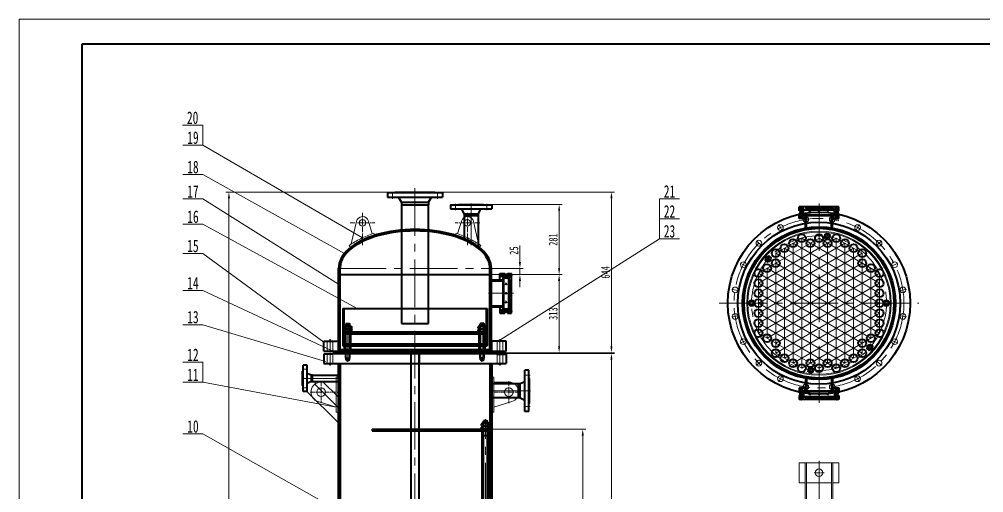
# Model space of a CAD drawing. Header units: millimetres. Extents: x 18786 to 26278, y -7394 to 15571.
# Drawn here: x 18786.2 to 19172.3, y -6743.8 to -6554 of the extents above; entities that cross this region are included whole.
import ezdxf

# ---------------------------------------------------------------- set-up
doc = ezdxf.new("R2010")
doc.units = ezdxf.units.MM
doc.linetypes.add('ACAD_ISO02W100', pattern=[15, 12, -3])
doc.linetypes.add('CENTER2', pattern=[28.575, 19.05, -3.175, 3.175, -3.175])
for name, color, linetype, lineweight in [('中心线', 1, 'CENTER2', 13), ('尺寸线', 5, 'Continuous', 13), ('文字', 6, 'Continuous', 13), ('粗实线', 7, 'Continuous', 40), ('细实线', 3, 'Continuous', 13), ('虚线', 8, 'ACAD_ISO02W100', 13), ('辅助线', 4, 'Continuous', 13)]:
    doc.layers.add(name, color=color, linetype=linetype, lineweight=lineweight)
doc.styles.add('样式1', font='', dxfattribs={"width": 0.67})
doc.styles.get('样式1').set_extended_font_data('NSimSun')
doc.dimstyles.new('ISO-25（10）', dxfattribs={"dimtxt": 3.5, "dimasz": 2.5, "dimexe": 1.25, "dimexo": 0, "dimtad": 1, "dimlfac": 10, "dimdsep": 46, "dimtxsty": '样式1', "dimcen": 0, "dimclrd": 256, "dimclre": 256, "dimclrt": 256, "dimazin": 2, "dimtfac": 1, "dimtmove": 0, "dimatfit": 3, "dimfxl": 1.25, "dimlwd": -1, "dimlwe": -1, "dimarcsym": 0})

# ---------------------------------------------------------------- blocks, each defined once
blk = doc.blocks.new('WN50-1')
at = {"layer": '中心线'}
for p, q in [((-62.5, 3), (-62.5, -23)), ((62.5, 3), (62.5, -23))]:
    blk.add_line(p, q, dxfattribs=at)
at = {"layer": '粗实线'}
for p, q in [((-49.3, 0), (-51.3, -2)), ((49.3, 0), (-49.3, 0)), ((49.3, 0), (51.3, -2)), ((-82.5, -2), (-82.5, -18)), ((82.5, -2), (-82.5, -2)), ((82.5, -18), (-82.5, -18)), ((-36.8, -18), (-28.5, -37)), ((-28.5, -37), (-28.5, -45)), ((28.5, -37), (-28.5, -37)), ((28.5, -37), (37.2, -18)), ((28.5, -37), (28.5, -45)), ((82.5, -2), (82.5, -18)), ((-28.5, -45), (28.5, -45))]:
    blk.add_line(p, q, dxfattribs=at)
blk = doc.blocks.new('WN20-1')
at = {"layer": '中心线'}
for p, q in [((-37.5, -20), (-37.5, 0)), ((0, -42), (0, 4)), ((37.5, -20), (37.5, 0))]:
    blk.add_line(p, q, dxfattribs=at)
at = {"layer": '粗实线'}
for p, q in [((-31, -2), (-29, 0)), ((-29, 0), (29, 0)), ((31, -2), (29, 0)), ((-52.5, -2), (52.5, -2)), ((-52.5, -18), (-52.5, -2)), ((-52.5, -18), (52.5, -18)), ((-12.5, -34), (-20, -18)), ((12.5, -34), (-12.5, -34)), ((-12.5, -34), (-12.5, -40)), ((12.5, -34), (20, -18)), ((12.5, -40), (12.5, -34)), ((52.5, -18), (52.5, -2)), ((-12.5, -40), (12.5, -40))]:
    blk.add_line(p, q, dxfattribs=at)
blk = doc.blocks.new('A$C75AC62F1')
at = {"layer": '粗实线'}
for p, q in [((0, 3.5), (0, 8.5)), ((27.4, 12), (4.6, 12)), ((27.4, 0), (4.6, 0)), ((8, 1.4), (8, 10.6)), ((24, 1.4), (24, 10.6)), ((32, 3.5), (32, 8.5))]:
    blk.add_line(p, q, dxfattribs=at)
for centre, radius, start, end in [((4.6, 7.2), 4.81, 45.6182, 164.3366), ((4.6, 4.8), 4.81, 195.6634, 314.3818), ((16, -12), 24, 70.5288, 109.4712), ((16, 24), 24, 250.5288, 289.4712), ((27.4, 7.2), 4.81, 15.6634, 134.3818), ((27.4, 4.8), 4.81, 225.6182, 344.3366)]:
    blk.add_arc(centre, radius, start, end, dxfattribs=at)
blk = doc.blocks.new('吊耳500-1')
at = {"layer": '中心线'}
for p, q in [((0, 108.9), (0, -20.1)), ((-49.2, 68.9), (49.2, 68.9))]:
    blk.add_line(p, q, dxfattribs=at)
at = {"layer": '细实线'}
for p, q in [((-44.8, -15.8), (-24.4, 74.4)), ((39.2, 25.5), (23.9, 76.1)), ((45.3, 27.8), (48, 20.2)), ((-53, -21.2), (-48.5, -27.9))]:
    blk.add_line(p, q, dxfattribs=at)
blk.add_circle((0, 68.9), 12.5, dxfattribs=at)
for centre, radius, start, end in [((0, 68.9), 25, 16.8058, 167.2731), ((195.3, -396.5), 442, 109.465, 123.4839)]:
    blk.add_arc(centre, radius, start, end, dxfattribs=at)
blk.add_open_spline([(-53, -21.2), (-39.1, -11.8), (-23.9, -3), (9.1, 13.5), (26.8, 21.1), (45.3, 27.8)], degree=3, knots=[3.9943462, 3.9943462, 3.9943462, 3.9943462, 4.1878798, 4.1878798, 4.3845092, 4.3845092, 4.3845092, 4.3845092], dxfattribs=at)
blk = doc.blocks.new('sj100')
at = {"layer": '中心线'}
for p, q in [((0.4, 7.1), (-4.6, 7.1)), ((-9.2, 0), (0.8, 0)), ((0.4, -7.1), (-4.6, -7.1))]:
    blk.add_line(p, q, dxfattribs=at)
at = {"layer": '粗实线'}
for p, q in [((-4.6, 5.4), (-4.6, 8)), ((-4.6, 8), (-2.6, 8)), ((-2.6, 6.25), (-2.6, 8)), ((-1.6, 8), (0, 8)), ((-1.6, 7.5), (-1.6, 8)), ((-0.8, 7.6), (-0.8, 7.75)), ((-0.1, 7.75), (-0.8, 7.75)), ((0, 7.85), (-0.1, 7.75)), ((-0.1, 7.75), (-0.1, 7.7)), ((0, -8), (0, 8)), ((-8.6, 5.4), (-3.4, 5.4)), ((-8.6, 5), (-3.4, 5)), ((-4.4, 7.1), (-4.2, 7.45)), ((-4.2, 6.75), (-4.4, 7.1)), ((-4, 7.45), (-4.2, 7.45)), ((-4.2, 7.45), (-4.2, 6.75)), ((-4, 6.75), (-4.2, 6.75)), ((-4.1, 6.7), (-4.1, 7.5)), ((-4, 6.75), (-4, 7.45)), ((-0.9, 7.5), (-3.95, 7.5)), ((-3.95, 6.7), (-3.95, 7.5)), ((-0.9, 6.7), (-3.95, 6.7)), ((-3.4, 6.35), (-3.4, -6.35)), ((-3.4, 6.35), (-2.6, 6.35)), ((-3.2, 6.25), (-3.2, -6.25)), ((-3.2, 6.25), (-1.2, 6.25)), ((-1.6, 7.5), (-1.69, 7.45)), ((-1.69, 7.45), (-1.69, 6.75)), ((-1.6, 6.7), (-1.69, 6.75)), ((-0.81, 7.55), (-1.6, 7.55)), ((-1.6, 6.25), (-1.6, 6.7)), ((-0.81, 6.65), (-1.6, 6.65)), ((-1.6, 6.35), (-1, 6.35)), ((-1.2, 6.25), (-1.2, -6.25)), ((-1, 6.35), (-1, -6.35)), ((-1, 5), (-0.6, 5)), ((-0.8, 6.45), (-0.8, 6.6)), ((-0.1, 6.45), (-0.8, 6.45)), ((0, 7.7), (-0.75, 7.7)), ((0, 6.5), (-0.75, 6.5)), ((-0.5, 7.5), (-0.73, 7.1)), ((-0.5, 6.7), (-0.73, 7.1)), ((-0.6, 5), (0, 5.6)), ((-0.6, -5), (-0.6, 5)), ((-0.57, 6.82), (-0.57, 7.38)), ((-0.57, 7.38), (-0.5, 7.38)), ((-0.57, 6.82), (-0.5, 6.82)), ((-0.5, 6.7), (-0.5, 7.5)), ((0, 7.5), (-0.5, 7.5)), ((0, 6.7), (-0.5, 6.7)), ((-0.1, 6.45), (-0.1, 6.5)), ((0, 6.35), (-0.1, 6.45)), ((-8.6, -5), (-3.4, -5)), ((-8.6, -5.4), (-3.4, -5.4)), ((-4.6, -5.4), (-4.6, -8)), ((-4.2, -6.75), (-4.4, -7.1)), ((-4.4, -7.1), (-4.2, -7.45)), ((-4, -6.75), (-4.2, -6.75)), ((-4.2, -7.45), (-4.2, -6.75)), ((-4, -7.45), (-4.2, -7.45)), ((-4.1, -6.7), (-4.1, -7.5)), ((-4, -6.75), (-4, -7.45)), ((-0.9, -6.7), (-3.95, -6.7)), ((-3.95, -6.7), (-3.95, -7.5)), ((-0.9, -7.5), (-3.95, -7.5)), ((-3.4, -6.35), (-2.6, -6.35)), ((-3.2, -6.25), (-1.2, -6.25)), ((-2.6, -6.25), (-2.6, -8)), ((-1.6, -6.7), (-1.69, -6.75)), ((-1.69, -7.45), (-1.69, -6.75)), ((-1.6, -7.5), (-1.69, -7.45)), ((-1.6, -6.25), (-1.6, -6.7)), ((-1.6, -6.35), (-1, -6.35)), ((-0.81, -6.65), (-1.6, -6.65)), ((-1.6, -7.5), (-1.6, -8)), ((-0.81, -7.55), (-1.6, -7.55)), ((-1, -5), (-0.6, -5)), ((-0.8, -6.45), (-0.8, -6.6)), ((-0.1, -6.45), (-0.8, -6.45)), ((-0.8, -7.6), (-0.8, -7.75)), ((0, -6.5), (-0.75, -6.5)), ((0, -7.7), (-0.75, -7.7)), ((-0.5, -6.7), (-0.73, -7.1)), ((-0.5, -7.5), (-0.73, -7.1)), ((-0.6, -5), (0, -5.6)), ((-0.57, -6.82), (-0.57, -7.38)), ((-0.57, -6.82), (-0.5, -6.82)), ((-0.57, -7.38), (-0.5, -7.38)), ((-0.5, -6.7), (-0.5, -7.5)), ((0, -6.7), (-0.5, -6.7)), ((0, -7.5), (-0.5, -7.5)), ((0, -6.35), (-0.1, -6.45)), ((-0.1, -6.45), (-0.1, -6.5)), ((-0.1, -7.75), (-0.1, -7.7)), ((-4.6, -8), (-2.6, -8)), ((-1.6, -8), (0, -8)), ((-0.1, -7.75), (-0.8, -7.75)), ((0, -7.85), (-0.1, -7.75))]:
    blk.add_line(p, q, dxfattribs=at)
for centre, radius, start, end in [((-0.9, 7.6), 0.1, 270, 0), ((-0.9, 6.6), 0.1, 0, 90), ((-0.75, 7.65), 0.05, 90, 180), ((-0.75, 6.55), 0.05, 180, 270), ((-0.9, -6.6), 0.1, 270, 0), ((-0.9, -7.6), 0.1, 0, 90), ((-0.75, -6.55), 0.05, 90, 180), ((-0.75, -7.65), 0.05, 180, 270)]:
    blk.add_arc(centre, radius, start, end, dxfattribs=at)
at = {"layer": '细实线'}
for p, q in [((-3.48, 7.5), (-2.98, 8)), ((-1.6, 7.59), (-1.19, 8)), ((-4.6, 6.38), (-4.21, 6.77)), ((-3.95, 7.5), (-4.1, 7.5)), ((-3.95, 6.7), (-4.1, 6.7)), ((-3.95, 7.5), (-4, 7.45)), ((-4, 6.75), (-3.95, 6.7)), ((-1.69, 7.45), (-3.95, 7.45)), ((-1.69, 6.75), (-3.95, 6.75)), ((-3.79, 5.4), (-3.4, 5.79)), ((-3.4, 5.23), (-3.57, 5.4)), ((-3.4, 6.24), (-3.29, 6.35)), ((-3.4, 6.13), (-3.2, 6.33)), ((-3.2, 6.04), (-3.4, 6.24)), ((-3.4, 6.01), (-3.2, 6.21)), ((-3.2, 5.93), (-3.4, 6.13)), ((-3.4, 5.9), (-3.2, 6.1)), ((-3.2, 5.82), (-3.4, 6.02)), ((-3.4, 5.79), (-3.2, 5.99)), ((-3.2, 5.71), (-3.4, 5.91)), ((-3.4, 5.68), (-3.2, 5.88)), ((-3.2, 5.6), (-3.4, 5.8)), ((-3.4, 5.56), (-3.2, 5.76)), ((-3.2, 5.48), (-3.4, 5.68)), ((-3.4, 5.45), (-3.2, 5.65)), ((-3.2, 5.37), (-3.4, 5.57)), ((-3.4, 5.34), (-3.2, 5.54)), ((-3.2, 5.26), (-3.4, 5.46)), ((-3.4, 5.23), (-3.2, 5.43)), ((-3.2, 5.15), (-3.4, 5.35)), ((-3.4, 5.12), (-3.2, 5.32)), ((-3.2, 5.03), (-3.4, 5.23)), ((-3.4, 5), (-3.2, 5.2)), ((-3.28, 5), (-3.4, 5.12)), ((-3.39, 5), (-3.4, 5.01)), ((-3.4, 5), (-3.2, 5)), ((-3.2, 6.16), (-3.39, 6.35)), ((-3.29, 5), (-3.2, 5.09)), ((-3.2, 6.27), (-3.28, 6.35)), ((-3.2, 6.25), (-3.2, 6.35)), ((-2.84, 6.35), (-2.6, 6.59)), ((-1.2, 6.3), (-1.15, 6.35)), ((-1.2, 6.19), (-1.04, 6.35)), ((-1.2, 6.25), (-1.2, 6.35)), ((-1, 6.09), (-1.2, 6.29)), ((-1.2, 6.08), (-1, 6.28)), ((-1, 5.98), (-1.2, 6.18)), ((-1.2, 5.97), (-1, 6.17)), ((-1, 5.87), (-1.2, 6.07)), ((-1.2, 5.86), (-1, 6.06)), ((-1, 5.75), (-1.2, 5.95)), ((-1.2, 5.74), (-1, 5.94)), ((-1, 5.64), (-1.2, 5.84)), ((-1.2, 5.63), (-1, 5.83)), ((-1, 5.53), (-1.2, 5.73)), ((-1.2, 5.52), (-1, 5.72)), ((-1, 5.42), (-1.2, 5.62)), ((-1.2, 5.41), (-1, 5.61)), ((-1, 5.3), (-1.2, 5.5)), ((-1.2, 5.29), (-1, 5.49)), ((-1, 5.19), (-1.2, 5.39)), ((-1.2, 5.18), (-1, 5.38)), ((-1, 5.08), (-1.2, 5.28)), ((-1.2, 5.07), (-1, 5.27)), ((-1.03, 5), (-1.2, 5.17)), ((-1.14, 5), (-1.2, 5.06)), ((-1.2, 5), (-1, 5)), ((-1.16, 5), (-1, 5.16)), ((-1, 6.2), (-1.15, 6.35)), ((-1.05, 5), (-1, 5.05)), ((-1.04, 6.35), (-0.8, 6.59)), ((-1, 6.31), (-1.04, 6.35)), ((-0.5, 7.38), (0, 7.38)), ((-0.5, 6.82), (0, 6.82)), ((-4.6, -6.19), (-3.81, -5.4)), ((-4.6, -7.98), (-4.1, -7.48)), ((-3.95, -6.7), (-4.1, -6.7)), ((-4.1, -7.48), (-4.07, -7.45)), ((-3.95, -7.5), (-4.1, -7.5)), ((-4, -6.75), (-3.95, -6.7)), ((-3.95, -7.5), (-4, -7.45)), ((-1.69, -6.75), (-3.95, -6.75)), ((-1.69, -7.45), (-3.95, -7.45)), ((-3.4, -5.1), (-3.3, -5)), ((-3.4, -5), (-3.2, -5)), ((-3.4, -5.21), (-3.2, -5.01)), ((-3.2, -5.29), (-3.4, -5.09)), ((-3.4, -5.32), (-3.2, -5.12)), ((-3.2, -5.41), (-3.4, -5.21)), ((-3.4, -5.44), (-3.2, -5.24)), ((-3.2, -5.52), (-3.4, -5.32)), ((-3.4, -5.55), (-3.2, -5.35)), ((-3.2, -5.63), (-3.4, -5.43)), ((-3.4, -5.66), (-3.2, -5.46)), ((-3.2, -5.74), (-3.4, -5.54)), ((-3.4, -5.77), (-3.2, -5.57)), ((-3.2, -5.85), (-3.4, -5.65)), ((-3.4, -5.89), (-3.2, -5.69)), ((-3.2, -5.97), (-3.4, -5.77)), ((-3.4, -6), (-3.2, -5.8)), ((-3.2, -6.08), (-3.4, -5.88)), ((-3.4, -6.11), (-3.2, -5.91)), ((-3.2, -6.19), (-3.4, -5.99)), ((-3.4, -6.22), (-3.2, -6.02)), ((-3.2, -6.3), (-3.4, -6.1)), ((-3.4, -6.33), (-3.2, -6.13)), ((-3.27, -6.35), (-3.4, -6.22)), ((-3.38, -6.35), (-3.4, -6.33)), ((-3.2, -5.18), (-3.38, -5)), ((-3.37, -6.75), (-3.32, -6.7)), ((-3.32, -6.7), (-2.97, -6.35)), ((-3.3, -6.35), (-3.2, -6.25)), ((-3.2, -5.07), (-3.27, -5)), ((-3.2, -6.25), (-3.2, -6.35)), ((-1.47, -6.65), (-1.17, -6.35)), ((-1.2, -5.03), (-1.17, -5)), ((-1.2, -5.14), (-1.06, -5)), ((-1.2, -5), (-1, -5)), ((-1, -5.25), (-1.2, -5.05)), ((-1.2, -5.26), (-1, -5.06)), ((-1, -5.36), (-1.2, -5.16)), ((-1.2, -5.37), (-1, -5.17)), ((-1, -5.47), (-1.2, -5.27)), ((-1.2, -5.48), (-1, -5.28)), ((-1, -5.58), (-1.2, -5.38)), ((-1.2, -5.59), (-1, -5.39)), ((-1, -5.7), (-1.2, -5.5)), ((-1.2, -5.71), (-1, -5.51)), ((-1, -5.81), (-1.2, -5.61)), ((-1.2, -5.82), (-1, -5.62)), ((-1, -5.92), (-1.2, -5.72)), ((-1.2, -5.93), (-1, -5.73)), ((-1, -6.03), (-1.2, -5.83)), ((-1.2, -6.04), (-1, -5.84)), ((-1, -6.15), (-1.2, -5.95)), ((-1.2, -6.16), (-1, -5.96)), ((-1, -6.26), (-1.2, -6.06)), ((-1.2, -6.27), (-1, -6.07)), ((-1.02, -6.35), (-1.2, -6.17)), ((-1.2, -6.25), (-1.2, -6.35)), ((-1.13, -6.35), (-1.2, -6.28)), ((-1.17, -6.35), (-1, -6.18)), ((-1, -5.14), (-1.14, -5)), ((-1.06, -6.35), (-1, -6.29)), ((-1, -5.02), (-1.02, -5)), ((-1, -6.18), (-0.21, -5.39)), ((-0.5, -6.82), (0, -6.82)), ((-0.5, -7.38), (0, -7.38)), ((-2.82, -8), (-2.6, -7.78)), ((-1.02, -8), (-0.77, -7.75))]:
    blk.add_line(p, q, dxfattribs=at)
at = {"layer": '辅助线'}
for p, q in [((-1.79, 4.03), (-2.48, 3.34)), ((-2.04, 4.22), (-2.4, 3.87)), ((-2.62, 3.64), (-2.67, 3.59)), ((-2.51, 3.76), (-2.51, 3.76)), ((-2.51, 0.01), (-2.51, 0.01)), ((-1.79, 0.28), (-2.48, -0.41)), ((-2.04, 0.47), (-2.4, 0.12)), ((-2.06, 3.31), (-2.06, 3.31)), ((-1.71, 3.66), (-1.95, 3.42)), ((-2.62, -0.11), (-2.67, -0.16)), ((-2.62, -3.61), (-2.67, -3.66)), ((-2.51, -3.49), (-2.51, -3.49)), ((-1.79, -3.22), (-2.48, -3.91)), ((-2.04, -3.03), (-2.4, -3.38)), ((-2.06, -0.44), (-2.06, -0.44)), ((-1.71, -0.09), (-1.95, -0.33)), ((-1.71, -3.59), (-1.95, -3.83)), ((-2.06, -3.94), (-2.06, -3.94))]:
    blk.add_line(p, q, dxfattribs=at)
blk = doc.blocks.new('M16-1')
at = {"layer": '中心线'}
blk.add_line((-16, 0), (16, 0), dxfattribs=at)
at = {"layer": '粗实线'}
blk.add_circle((0, 0), 8, dxfattribs=at)
at = {"layer": '细实线'}
for p, q in [((-6.9, 12), (-13.9, 0)), ((6.9, 12), (-6.9, 12)), ((13.9, 0), (6.9, 12)), ((6.9, -12), (13.9, 0)), ((-13.9, 0), (-6.9, -12)), ((6.9, -12), (-6.9, -12))]:
    blk.add_line(p, q, dxfattribs=at)
blk.add_circle((0, 0), 12, dxfattribs=at)
blk.add_arc((0, 0), 7, 6, 276.4267, dxfattribs=at)
blk = doc.blocks.new('耳座C2-1')
at = {"layer": '中心线'}
blk.add_line((20, -242), (-20, -242), dxfattribs=at)
at = {"layer": '细实线'}
for p, q in [((-100.7, 14), (-98.4, 19.5)), ((-80, -54.7), (-80, 6.4)), ((80, -54.7), (80, 6.4)), ((98.4, 19.5), (100.7, 14)), ((80, -54.7), (-80, -54.7)), ((-56, -282), (-56, -54.7)), ((-50, -282), (-50, -54.7)), ((50, -282), (50, -54.7)), ((56, -282), (56, -54.7)), ((-80, -282), (-80, -202)), ((-56, -202), (-80, -202)), ((50, -202), (-50, -202)), ((80, -202), (56, -202)), ((80, -282), (80, -202)), ((80, -282), (-80, -282))]:
    blk.add_line(p, q, dxfattribs=at)
blk.add_circle((0, -242), 15, dxfattribs=at)
for radius in [264, 258]:
    blk.add_arc((0, 258), radius, 247.5697, 292.4303, dxfattribs=at)
at = {"layer": '虚线'}
for p, q in [((-56, -54.7), (-56, -2)), ((-50, -2), (-56, -2)), ((-50, -54.7), (-50, -2)), ((50, -54.7), (50, -2)), ((50, -2), (56, -2)), ((56, -54.7), (56, -2))]:
    blk.add_line(p, q, dxfattribs=at)
blk = doc.blocks.new('壁dr-1')
at = {"layer": '中心线'}
for p, q in [((68, 44), (68, -44)), ((112, 0), (0, 0))]:
    blk.add_line(p, q, dxfattribs=at)
at = {"layer": '细实线'}
for p, q in [((0, 60), (8, 60)), ((0, 60), (0, -80)), ((8, 60), (8, -80)), ((8, 40), (68, 40)), ((79.6, -38.3), (8, -60)), ((8, -80), (0, -80))]:
    blk.add_line(p, q, dxfattribs=at)
blk.add_circle((68, 0), 17.5, dxfattribs=at)
blk.add_arc((68, 0), 40, 286.8745, 90, dxfattribs=at)
blk = doc.blocks.new('*D123')
at = {"layer": 'Defpoints', "color": 0}
for p in [(18870.09, -6623.24), (18937.36, -6623.24), (18928.57, -7105.24)]:
    blk.add_point(p, dxfattribs=at)
at = {"layer": '尺寸线'}
for p, q in [((18937.36, -6623.24), (18868.84, -6623.24)), ((18870.09, -7102.74), (18870.09, -6625.74)), ((18928.57, -7105.24), (18868.84, -7105.24))]:
    blk.add_line(p, q, dxfattribs=at)
for points in [[(18869.67, -6625.74), (18870.5, -6625.74), (18870.09, -6623.24)], [(18869.67, -7102.74), (18870.5, -7102.74), (18870.09, -7105.24)]]:
    blk.add_solid(points, dxfattribs=at)
at = {"layer": '尺寸线', "insert": (18867.71, -6864.24), "char_height": 3.5, "attachment_point": 5, "rotation": 90, "style": '样式1'}
blk.add_mtext('4820', dxfattribs=at)
blk = doc.blocks.new('*D124')
at = {"layer": 'Defpoints', "color": 0}
for p in [(18974.27, -6718.34), (18974.57, -7033.34), (19011.74, -7033.34)]:
    blk.add_point(p, dxfattribs=at)
at = {"layer": '尺寸线'}
for p, q in [((18974.27, -6718.34), (19012.99, -6718.34)), ((19011.74, -6720.84), (19011.74, -7030.84)), ((18974.57, -7033.34), (19012.99, -7033.34))]:
    blk.add_line(p, q, dxfattribs=at)
for points in [[(19011.32, -6720.84), (19012.16, -6720.84), (19011.74, -6718.34)], [(19011.32, -7030.84), (19012.16, -7030.84), (19011.74, -7033.34)]]:
    blk.add_solid(points, dxfattribs=at)
at = {"layer": '尺寸线', "insert": (19009.37, -6875.84), "char_height": 3.5, "attachment_point": 5, "rotation": 90, "style": '样式1'}
blk.add_mtext('350×9=3150', dxfattribs=at)
blk = doc.blocks.new('*D125')
at = {"layer": 'Defpoints', "color": 0}
for p in [(18976.88, -6687.94), (18976.67, -7037.34), (19023.22, -7037.34)]:
    blk.add_point(p, dxfattribs=at)
at = {"layer": '尺寸线'}
for p, q in [((18976.88, -6687.94), (19024.47, -6687.94)), ((19023.22, -6690.44), (19023.22, -7034.84)), ((18976.67, -7037.34), (19024.47, -7037.34))]:
    blk.add_line(p, q, dxfattribs=at)
for points in [[(19022.8, -6690.44), (19023.64, -6690.44), (19023.22, -6687.94)], [(19022.8, -7034.84), (19023.64, -7034.84), (19023.22, -7037.34)]]:
    blk.add_solid(points, dxfattribs=at)
at = {"layer": '尺寸线', "insert": (19020.85, -6862.64), "char_height": 3.5, "attachment_point": 5, "rotation": 90, "style": '样式1'}
blk.add_mtext('3494', dxfattribs=at)
blk = doc.blocks.new('*D126')
at = {"layer": 'Defpoints', "color": 0}
for p in [(18952.47, -6623.24), (19023.22, -6623.24), (18976.73, -6687.64)]:
    blk.add_point(p, dxfattribs=at)
at = {"layer": '尺寸线'}
for p, q in [((18952.47, -6623.24), (19024.47, -6623.24)), ((19023.22, -6685.14), (19023.22, -6625.74)), ((18976.73, -6687.64), (19024.47, -6687.64))]:
    blk.add_line(p, q, dxfattribs=at)
for points in [[(19022.8, -6625.74), (19023.64, -6625.74), (19023.22, -6623.24)], [(19022.8, -6685.14), (19023.64, -6685.14), (19023.22, -6687.64)]]:
    blk.add_solid(points, dxfattribs=at)
at = {"layer": '尺寸线', "insert": (19020.85, -6655.44), "char_height": 3.5, "attachment_point": 5, "rotation": 90, "style": '样式1'}
blk.add_mtext('644', dxfattribs=at)
blk = doc.blocks.new('*D127')
at = {"layer": 'Defpoints', "color": 0}
for p in [(18972.78, -6656.34), (19002.28, -6656.34), (18976.62, -6687.64)]:
    blk.add_point(p, dxfattribs=at)
at = {"layer": '尺寸线'}
for p, q in [((18972.78, -6656.34), (19003.53, -6656.34)), ((19002.28, -6685.14), (19002.28, -6658.84)), ((18976.62, -6687.64), (19003.53, -6687.64))]:
    blk.add_line(p, q, dxfattribs=at)
for points in [[(19001.86, -6658.84), (19002.69, -6658.84), (19002.28, -6656.34)], [(19001.86, -6685.14), (19002.69, -6685.14), (19002.28, -6687.64)]]:
    blk.add_solid(points, dxfattribs=at)
at = {"layer": '尺寸线', "insert": (18999.9, -6671.99), "char_height": 3.5, "attachment_point": 5, "rotation": 90, "style": '样式1'}
blk.add_mtext('313', dxfattribs=at)
blk = doc.blocks.new('*D128')
at = {"layer": 'Defpoints', "color": 0}
for p in [(18974.57, -6653.84), (18974.57, -6656.34), (18986.58, -6653.84)]:
    blk.add_point(p, dxfattribs=at)
at = {"layer": '尺寸线'}
for p, q in [((18986.58, -6651.34), (18986.58, -6644.63)), ((18974.57, -6653.84), (18987.83, -6653.84)), ((18974.57, -6656.34), (18987.83, -6656.34)), ((18986.58, -6656.34), (18986.58, -6653.84)), ((18986.58, -6658.84), (18986.58, -6661.34))]:
    blk.add_line(p, q, dxfattribs=at)
for points in [[(18986.16, -6651.34), (18987, -6651.34), (18986.58, -6653.84)], [(18986.16, -6658.84), (18987, -6658.84), (18986.58, -6656.34)]]:
    blk.add_solid(points, dxfattribs=at)
at = {"layer": '尺寸线', "insert": (18984.2, -6646.73), "char_height": 3.5, "attachment_point": 5, "rotation": 90, "style": '样式1'}
blk.add_mtext('25', dxfattribs=at)
blk = doc.blocks.new('*D119')
at = {"layer": 'Defpoints', "color": 0}
for p in [(18972, -6628.24), (19002.28, -6628.24), (18973.4, -6656.34)]:
    blk.add_point(p, dxfattribs=at)
at = {"layer": '尺寸线'}
for p, q in [((18972, -6628.24), (19003.53, -6628.24)), ((19002.28, -6653.84), (19002.28, -6630.74)), ((18973.4, -6656.34), (19003.53, -6656.34))]:
    blk.add_line(p, q, dxfattribs=at)
for points in [[(19001.86, -6630.74), (19002.69, -6630.74), (19002.28, -6628.24)], [(19001.86, -6653.84), (19002.69, -6653.84), (19002.28, -6656.34)]]:
    blk.add_solid(points, dxfattribs=at)
at = {"layer": '尺寸线', "insert": (18999.9, -6642.29), "char_height": 3.5, "attachment_point": 5, "rotation": 90, "style": '样式1'}
blk.add_mtext('281', dxfattribs=at)

msp = doc.modelspace()

# ---------------------------------------------------------------- linework, layer by layer
at = {"layer": '中心线'}
for p, q in [((18944.5691, -6621.7182), (18944.5691, -7037.6365)), ((18935.5691, -6625.9365), (18935.5691, -6623.1365)), ((18953.5691, -6625.9365), (18953.5691, -6623.1365)), ((18967.0691, -6627.8365), (18967.0691, -6644.5542)), ((19106.3228, -6627.7861), (19106.3228, -6707.7861)), ((19100.785, -6632.822), (19101.223, -6635.5875)), ((19111.8605, -6632.822), (19111.4225, -6635.5875)), ((19090.2515, -6636.2445), (19091.5227, -6638.7393)), ((19122.394, -6636.2445), (19121.1228, -6638.7393)), ((19081.2912, -6642.7546), (19083.2711, -6644.7345)), ((19131.3543, -6642.7546), (19129.3744, -6644.7345)), ((19074.7811, -6651.7149), (19077.2759, -6652.9861)), ((19137.8644, -6651.7149), (19135.3696, -6652.9861)), ((18913.9691, -6653.8365), (18975.1691, -6653.8365)), ((19071.3586, -6662.2484), (19074.1241, -6662.6864)), ((19141.2869, -6662.2484), (19138.5214, -6662.6864)), ((19066.3228, -6667.7861), (19146.3228, -6667.7861)), ((19071.3586, -6673.3239), (19074.1241, -6672.8859)), ((19141.2869, -6673.3239), (19138.5214, -6672.8859)), ((18917.6691, -6690.9365), (18917.6691, -6675.9365)), ((18971.4691, -6690.9365), (18971.4691, -6675.9365)), ((18910.5691, -6687.5365), (18910.5691, -6682.3365)), ((18978.5691, -6687.5365), (18978.5691, -6682.5365)), ((19074.7811, -6683.8574), (19077.2759, -6682.5862)), ((19137.8644, -6683.8574), (19135.3696, -6682.5862)), ((18910.5691, -6688.0365), (18910.5691, -6692.6365)), ((18978.5691, -6688.0365), (18978.5691, -6692.6365)), ((19081.2912, -6692.8177), (19083.2711, -6690.8378)), ((19131.3543, -6692.8177), (19129.3744, -6690.8378)), ((18903.5691, -6697.9365), (18914.5691, -6697.9365)), ((19090.2515, -6699.3278), (19091.5227, -6696.833)), ((19122.394, -6699.3278), (19121.1228, -6696.833)), ((19100.785, -6702.7503), (19101.223, -6699.9848)), ((19111.8605, -6702.7503), (19111.4225, -6699.9848)), ((18990.7691, -6702.9365), (18974.5691, -6702.9365)), ((18972.7691, -7036.5365), (18972.7691, -6714.3365)), ((19106.3228, -6730.9408), (19106.3228, -6850.9408))]:
    msp.add_line(p, q, dxfattribs=at)
for radius in [34, 27]:
    msp.add_circle((19106.3228, -6667.7861), radius, dxfattribs=at)
at = {"layer": '粗实线'}
for p, q in [((18811.156, -6563.9873), (18811.156, -7383.9873)), ((19370.156, -6563.9873), (18811.156, -6563.9873)), ((18933.5691, -6623.4365), (18933.5691, -6625.2365)), ((18933.5691, -6623.4365), (18955.5691, -6623.4365)), ((18933.5691, -6625.2365), (18955.5691, -6625.2365)), ((18936.6691, -6623.2365), (18936.4691, -6623.4365)), ((18936.6691, -6623.2365), (18952.4691, -6623.2365)), ((18939.1691, -6627.2365), (18938.0191, -6625.2365)), ((18949.9691, -6627.2365), (18951.1191, -6625.2365)), ((18952.4691, -6623.2365), (18952.6691, -6623.4365)), ((18955.5691, -6623.4365), (18955.5691, -6625.2365)), ((18939.1691, -6627.2365), (18949.9691, -6627.2365)), ((18939.1691, -6627.2365), (18939.1691, -6628.4365)), ((18939.1691, -6628.4365), (18949.9691, -6628.4365)), ((18939.1691, -6628.4365), (18939.1691, -6675.9365)), ((18949.9691, -6627.2365), (18949.9691, -6628.4365)), ((18949.9691, -6675.9365), (18949.9691, -6628.4365)), ((18964.2191, -6632.7365), (18964.2191, -6642.5021)), ((18969.9191, -6632.7365), (18969.9191, -6645.815)), ((18913.9691, -6686.3365), (18913.9691, -6653.8365)), ((18913.9691, -6656.3365), (18975.1691, -6656.3365)), ((18914.5691, -6686.3365), (18914.5691, -6653.8365)), ((18974.5691, -6686.3365), (18974.5691, -6653.8365)), ((18975.1691, -6686.3365), (18975.1691, -6653.8365)), ((18915.6691, -6669.9365), (18915.6691, -6684.9365)), ((18915.6691, -6669.9365), (18973.4691, -6669.9365)), ((18916.0691, -6669.9365), (18916.0691, -6684.9365)), ((18973.0691, -6669.9365), (18973.0691, -6684.9365)), ((18973.4691, -6669.9365), (18973.4691, -6684.9365)), ((18916.1691, -6679.3365), (18972.9691, -6679.3365)), ((18916.1691, -6679.3365), (18916.1691, -6680.1365)), ((18916.9691, -6675.9365), (18916.8691, -6676.0365)), ((18916.8691, -6676.9365), (18916.8691, -6676.0365)), ((18916.8691, -6676.0365), (18918.4691, -6676.0365)), ((18916.8691, -6689.8365), (18916.8691, -6679.3365)), ((18916.9691, -6675.9365), (18918.3691, -6675.9365)), ((18918.3691, -6675.9365), (18918.4691, -6676.0365)), ((18918.4691, -6676.9365), (18918.4691, -6676.0365)), ((18918.4691, -6689.8365), (18918.4691, -6679.3365)), ((18939.1691, -6675.9365), (18949.9691, -6675.9365)), ((18970.7691, -6675.9365), (18970.6691, -6676.0365)), ((18970.6691, -6676.9365), (18970.6691, -6676.0365)), ((18972.2691, -6676.0365), (18970.6691, -6676.0365)), ((18970.6691, -6689.8365), (18970.6691, -6679.3365)), ((18972.1691, -6675.9365), (18970.7691, -6675.9365)), ((18972.1691, -6675.9365), (18972.2691, -6676.0365)), ((18972.2691, -6676.9365), (18972.2691, -6676.0365)), ((18972.2691, -6689.8365), (18972.2691, -6679.3365)), ((18972.9691, -6679.3365), (18972.9691, -6680.1365)), ((18908.0691, -6687.0365), (18908.0691, -6683.0365)), ((18908.0691, -6683.0365), (18913.3495, -6683.0365)), ((18913.8691, -6683.3365), (18913.8691, -6687.0365)), ((18916.1691, -6680.1365), (18972.9691, -6680.1365)), ((18916.4191, -6684.1365), (18916.4191, -6680.1365)), ((18916.7191, -6684.1365), (18916.7191, -6680.1365)), ((18918.6191, -6684.1365), (18918.6191, -6680.1365)), ((18918.9191, -6684.1365), (18918.9191, -6680.1365)), ((18970.2191, -6684.1365), (18970.2191, -6680.1365)), ((18970.5191, -6684.1365), (18970.5191, -6680.1365)), ((18972.4191, -6684.1365), (18972.4191, -6680.1365)), ((18972.7191, -6684.1365), (18972.7191, -6680.1365)), ((18975.2691, -6683.3365), (18975.2691, -6687.0365)), ((18981.0691, -6683.0365), (18975.7887, -6683.0365)), ((18981.0691, -6687.0365), (18981.0691, -6683.0365)), ((18908.0691, -6687.0365), (18981.0691, -6687.0365)), ((18912.0691, -6687.3365), (18911.7691, -6687.0365)), ((18912.0691, -6687.3365), (18911.7691, -6687.0365)), ((18912.0691, -6687.6365), (18912.0691, -6687.0365)), ((18913.9691, -6686.3365), (18975.1691, -6686.3365)), ((18914.5691, -6687.0365), (18914.5691, -6687.6365)), ((18915.6691, -6684.9365), (18973.4691, -6684.9365)), ((18916.0691, -6684.1365), (18973.0691, -6684.1365)), ((18916.4191, -6687.9365), (18916.4191, -6684.9365)), ((18916.7191, -6687.9365), (18916.7191, -6684.9365)), ((18918.6191, -6687.9365), (18918.6191, -6684.9365)), ((18918.9191, -6687.9365), (18918.9191, -6684.9365)), ((18970.2191, -6687.9365), (18970.2191, -6684.9365)), ((18970.5191, -6687.9365), (18970.5191, -6684.9365)), ((18972.4191, -6687.9365), (18972.4191, -6684.9365)), ((18972.7191, -6687.9365), (18972.7191, -6684.9365)), ((18974.5691, -6687.0365), (18974.5691, -6687.6365)), ((18977.0691, -6687.3365), (18977.3691, -6687.0365)), ((18977.0691, -6687.3365), (18977.3691, -6687.0365)), ((18977.0691, -6687.6365), (18977.0691, -6687.0365)), ((18911.7691, -6688.2365), (18908.0691, -6688.2365)), ((18908.0691, -6688.2365), (18908.0691, -6691.9365)), ((18912.0691, -6687.9365), (18911.7691, -6688.2365)), ((18912.0691, -6687.9365), (18911.7691, -6688.2365)), ((18912.0691, -6687.6365), (18977.0691, -6687.6365)), ((18912.0691, -6687.9365), (18977.0691, -6687.9365)), ((18916.8691, -6687.5365), (18918.4691, -6687.5365)), ((18916.8691, -6689.8365), (18918.4691, -6689.8365)), ((18916.9691, -6689.9365), (18916.8691, -6689.8365)), ((18916.8691, -6690.3365), (18918.4691, -6690.3365)), ((18916.9691, -6689.9365), (18918.3691, -6689.9365)), ((18916.9691, -6690.4365), (18916.9691, -6689.9365)), ((18918.3691, -6690.4365), (18916.9691, -6690.4365)), ((18916.9691, -6690.4365), (18917.6691, -6690.8406)), ((18918.3691, -6690.4365), (18917.6691, -6690.8406)), ((18918.3691, -6689.9365), (18918.4691, -6689.8365)), ((18918.3691, -6690.4365), (18918.3691, -6689.9365)), ((18942.9491, -6688.2365), (18942.9491, -6691.8365)), ((18942.9691, -6687.6365), (18942.9691, -7037.6365)), ((18942.9691, -6687.6365), (18946.1691, -6687.6365)), ((18946.1691, -6687.6365), (18946.1691, -7037.6365)), ((18946.1891, -6688.2365), (18946.1891, -6691.8365)), ((18972.2691, -6687.5365), (18970.6691, -6687.5365)), ((18972.2691, -6689.8365), (18970.6691, -6689.8365)), ((18970.7691, -6689.9365), (18970.6691, -6689.8365)), ((18972.2691, -6690.3365), (18970.6691, -6690.3365)), ((18972.1691, -6689.9365), (18970.7691, -6689.9365)), ((18970.7691, -6690.4365), (18970.7691, -6689.9365)), ((18970.7691, -6690.4365), (18971.4691, -6690.8406)), ((18970.7691, -6690.4365), (18972.1691, -6690.4365)), ((18972.1691, -6690.4365), (18971.4691, -6690.8406)), ((18972.1691, -6689.9365), (18972.2691, -6689.8365)), ((18972.1691, -6690.4365), (18972.1691, -6689.9365)), ((18977.0691, -6687.9365), (18977.3691, -6688.2365)), ((18977.0691, -6687.9365), (18977.3691, -6688.2365)), ((18977.3691, -6688.2365), (18981.0691, -6688.2365)), ((18981.0691, -6688.2365), (18981.0691, -6691.9365)), ((18908.0691, -6691.9365), (18981.0691, -6691.9365)), ((18913.7691, -6691.9365), (18913.7691, -7033.3365)), ((18914.5691, -6691.9365), (18914.5691, -7033.3365)), ((18974.5691, -6691.9365), (18974.5691, -7033.3365)), ((18975.3691, -6691.9365), (18975.3691, -7033.3365)), ((18903.5691, -6696.6865), (18914.5691, -6696.6865)), ((18903.5691, -6699.1865), (18914.5691, -6699.1865)), ((18985.8691, -6700.0865), (18974.5691, -6700.0865)), ((18985.8691, -6705.7865), (18974.5691, -6705.7865)), ((18972.0691, -6714.9365), (18971.9691, -6715.0365)), ((18971.9691, -6715.9365), (18971.9691, -6715.0365)), ((18973.5691, -6715.0365), (18971.9691, -6715.0365)), ((18973.4691, -6714.9365), (18972.0691, -6714.9365)), ((18973.4691, -6714.9365), (18973.5691, -6715.0365)), ((18973.5691, -6715.9365), (18973.5691, -6715.0365)), ((18927.4691, -6718.3365), (18974.2691, -6718.3365)), ((18927.4691, -6718.3365), (18927.4691, -6718.9365)), ((18927.4691, -6718.9365), (18974.2691, -6718.9365)), ((18971.5191, -7033.3365), (18971.5191, -6718.9365)), ((18971.8191, -7033.3365), (18971.8191, -6718.9365)), ((18971.9341, -6718.9365), (18971.9341, -6718.3365)), ((18971.9691, -7035.2365), (18971.9691, -6718.3365)), ((18973.5691, -6720.9365), (18971.9691, -6720.9365)), ((18973.5691, -7035.2365), (18973.5691, -6718.3365)), ((18973.6041, -6718.9365), (18973.6041, -6718.3365)), ((18973.7191, -7033.3365), (18973.7191, -6718.9365)), ((18974.0191, -7033.3365), (18974.0191, -6718.9365)), ((18974.2691, -6718.3365), (18974.2691, -6718.9365))]:
    msp.add_line(p, q, dxfattribs=at)
for centre, radius in [((19106.3228, -6667.7861), 36.5), ((19106.3228, -6667.7861), 32.5), ((19106.3228, -6667.7861), 30.6), ((19106.3228, -6667.7861), 30), ((19099.3946, -6641.7861), 1.6), ((19106.3228, -6641.7861), 1.6), ((19113.251, -6641.7861), 1.6), ((19092.4663, -6645.7861), 1.6), ((19095.9304, -6643.7861), 1.6), ((19102.8587, -6643.7861), 1.6), ((19109.7869, -6643.7861), 1.6), ((19116.7151, -6643.7861), 1.6), ((19120.1792, -6645.7861), 1.6), ((19089.0022, -6647.7861), 1.6), ((19123.6433, -6647.7861), 1.6), ((19085.5381, -6653.7861), 1.6), ((19089.0022, -6651.7861), 1.6), ((19123.6433, -6651.7861), 1.6), ((19127.1074, -6653.7861), 1.6), ((19082.074, -6655.7861), 1.6), ((19130.5715, -6655.7861), 1.6), ((19082.074, -6659.7861), 1.6), ((19130.5715, -6659.7861), 1.6), ((19082.074, -6663.7861), 1.6), ((19130.5715, -6663.7861), 1.6), ((19082.074, -6667.7861), 1.6), ((19130.5715, -6667.7861), 1.6), ((19082.074, -6671.7861), 1.6), ((19130.5715, -6671.7861), 1.6), ((19082.074, -6675.7861), 1.6), ((19130.5715, -6675.7861), 1.6), ((19082.074, -6679.7861), 1.6), ((19130.5715, -6679.7861), 1.6), ((19085.5381, -6681.7861), 1.6), ((19089.0022, -6683.7861), 1.6), ((19123.6433, -6683.7861), 1.6), ((19127.1074, -6681.7861), 1.6), ((19089.0022, -6687.7861), 1.6), ((19123.6433, -6687.7861), 1.6), ((19092.4663, -6689.7861), 1.6), ((19095.9304, -6691.7861), 1.6), ((19102.8587, -6691.7861), 1.6), ((19109.7869, -6691.7861), 1.6), ((19116.7151, -6691.7861), 1.6), ((19120.1792, -6689.7861), 1.6), ((19099.3946, -6693.7861), 1.6), ((19106.3228, -6693.7861), 1.6), ((19113.251, -6693.7861), 1.6)]:
    msp.add_circle(centre, radius, dxfattribs=at)
for major_axis, ratio in [((-30.6, 0), 0.50980392), ((-30, 0), 0.5)]:
    msp.add_ellipse((18944.5691, -6653.8365), major_axis=major_axis, ratio=ratio, start_param=3.14159265, end_param=6.28318531, dxfattribs=at)
at = {"layer": '细实线'}
for p, q in [((18859.5529, -6596.4818), (18851.5529, -6596.4818)), ((18859.6782, -6604.4818), (18859.6782, -6596.4818)), ((18859.6782, -6604.4818), (18851.6782, -6604.4818)), ((18923.5691, -6641.602), (18859.6782, -6604.4818)), ((18859.6782, -6616.2227), (18851.6782, -6616.2227)), ((18916.3427, -6647.8124), (18859.6782, -6616.2227)), ((18859.6782, -6625.9906), (18851.6782, -6625.9906)), ((18913.9691, -6660.2081), (18859.6782, -6625.9906)), ((19050.471, -6625.9906), (19042.471, -6625.9906)), ((19042.471, -6625.9906), (19042.471, -6633.9906)), ((18859.6782, -6636.1574), (18851.6782, -6636.1574)), ((18921.431, -6669.9365), (18859.6782, -6636.1574)), ((19050.471, -6633.9906), (19042.471, -6633.9906)), ((19042.471, -6633.9906), (19042.471, -6641.9906)), ((18978.5691, -6682.6365), (19042.471, -6641.9906)), ((19050.471, -6641.9906), (19042.471, -6641.9906)), ((18859.6782, -6647.8601), (18851.6782, -6647.8601)), ((18908.0691, -6683.4679), (18859.6782, -6647.8601)), ((18859.6782, -6662.7329), (18851.6782, -6662.7329)), ((18913.4191, -6687.8527), (18859.6782, -6662.7329)), ((18859.6782, -6676.407), (18851.6782, -6676.407)), ((18908.809, -6691.1885), (18859.6782, -6676.407)), ((18916.8341, -6680.1365), (18916.8341, -6679.3365)), ((18916.9691, -6676.0365), (18916.9691, -6676.9365)), ((18918.3691, -6676.0365), (18918.3691, -6676.9365)), ((18918.5041, -6680.1365), (18918.5041, -6679.3365)), ((18970.6341, -6680.1365), (18970.6341, -6679.3365)), ((18970.7691, -6676.0365), (18970.7691, -6676.9365)), ((18972.1691, -6676.0365), (18972.1691, -6676.9365)), ((18972.3041, -6680.1365), (18972.3041, -6679.3365)), ((18910.2863, -6682.3537), (18910.852, -6682.9193)), ((18910.2863, -6682.9193), (18910.852, -6682.3537)), ((18913.3495, -6683.0365), (18913.9691, -6682.4365)), ((18913.3495, -6683.0365), (18913.8691, -6683.3365)), ((18913.8691, -6683.3365), (18913.9691, -6683.3365)), ((18975.7887, -6683.0365), (18975.1691, -6682.4365)), ((18975.2691, -6683.3365), (18975.1691, -6683.3365)), ((18975.7887, -6683.0365), (18975.2691, -6683.3365)), ((18978.852, -6682.3537), (18978.2863, -6682.9193)), ((18978.852, -6682.9193), (18978.2863, -6682.3537)), ((18913.9691, -6686.3365), (18913.8691, -6686.3365)), ((18916.8341, -6684.9365), (18916.8341, -6684.1365)), ((18918.5041, -6684.9365), (18918.5041, -6684.1365)), ((18970.6341, -6684.9365), (18970.6341, -6684.1365)), ((18972.3041, -6684.9365), (18972.3041, -6684.1365)), ((18975.1691, -6686.3365), (18975.2691, -6686.3365)), ((18912.0691, -6687.9365), (18912.0691, -6687.6365)), ((18912.0691, -6687.6365), (18914.7691, -6687.6365)), ((18914.5691, -6687.6365), (18914.5691, -6687.9365)), ((18916.8691, -6689.8365), (18916.8691, -6690.3365)), ((18916.9691, -6689.8365), (18916.9691, -6687.5365)), ((18918.3691, -6689.8365), (18918.3691, -6687.5365)), ((18918.4691, -6689.8365), (18918.4691, -6690.3365)), ((18942.6491, -6687.9365), (18942.9691, -6687.6365)), ((18942.6491, -6687.9365), (18942.9491, -6688.2365)), ((18942.9491, -6688.2365), (18942.9691, -6688.2365)), ((18946.4891, -6687.9365), (18946.1691, -6687.6365)), ((18946.1891, -6688.2365), (18946.1691, -6688.2365)), ((18946.4891, -6687.9365), (18946.1891, -6688.2365)), ((18970.6691, -6689.8365), (18970.6691, -6690.3365)), ((18970.7691, -6689.8365), (18970.7691, -6687.5365)), ((18972.1691, -6689.8365), (18972.1691, -6687.5365)), ((18972.2691, -6689.8365), (18972.2691, -6690.3365)), ((18977.0691, -6687.6365), (18974.3691, -6687.6365)), ((18974.5691, -6687.6365), (18974.5691, -6687.9365)), ((18977.0691, -6687.9365), (18977.0691, -6687.6365)), ((18859.6782, -6691.5036), (18851.6782, -6691.5036)), ((18859.6782, -6699.5036), (18859.6782, -6691.5036)), ((18910.2863, -6692.6193), (18910.852, -6692.0537)), ((18910.2863, -6692.0537), (18910.852, -6692.6193)), ((18942.8914, -6691.9365), (18942.9491, -6691.8365)), ((18942.9491, -6691.8365), (18942.9691, -6691.8365)), ((18946.1891, -6691.8365), (18946.1691, -6691.8365)), ((18946.2469, -6691.9365), (18946.1891, -6691.8365)), ((18978.852, -6692.6193), (18978.2863, -6692.0537)), ((18978.852, -6692.0537), (18978.2863, -6692.6193)), ((18859.6782, -6699.5036), (18851.6782, -6699.5036)), ((18912.9691, -6709.4365), (18859.6782, -6699.5036)), ((18904.5691, -6699.1865), (18904.5691, -6700.4291)), ((18904.5691, -6700.4291), (18913.7691, -6709.6291)), ((18907.5691, -6699.1865), (18913.7691, -6705.3865)), ((18901.2691, -6703.1773), (18913.7691, -6715.6773)), ((18972.0691, -6715.0365), (18972.0691, -6715.9365)), ((18973.4691, -6715.0365), (18973.4691, -6715.9365)), ((18859.6782, -6720.2201), (18851.6782, -6720.2201)), ((18915.2325, -6751.6553), (18859.6782, -6720.2201)), ((18972.0691, -6718.3365), (18972.0691, -6720.9365)), ((18973.4691, -6718.3365), (18973.4691, -6720.9365))]:
    msp.add_line(p, q, dxfattribs=at)
for centre, radius in [((19101.004, -6634.2047), 1.15), ((19111.6415, -6634.2047), 1.15), ((19090.8871, -6637.4919), 1.15), ((19121.7584, -6637.4919), 1.15), ((19106.3228, -6667.7861), 28.9), ((19106.3228, -6667.7861), 28.5), ((19082.2811, -6643.7445), 1.15), ((19130.3644, -6643.7445), 1.15), ((19076.0285, -6652.3505), 1.15), ((19136.617, -6652.3505), 1.15), ((19072.7413, -6662.4674), 1.15), ((19139.9042, -6662.4674), 1.15), ((19072.7413, -6673.1049), 1.15), ((19139.9042, -6673.1049), 1.15), ((19076.0285, -6683.2218), 1.15), ((19136.617, -6683.2218), 1.15), ((19082.2811, -6691.8278), 1.15), ((19130.3644, -6691.8278), 1.15), ((19090.8871, -6698.0804), 1.15), ((19121.7584, -6698.0804), 1.15), ((19101.004, -6701.3675), 1.15), ((19111.6415, -6701.3675), 1.15)]:
    msp.add_circle(centre, radius, dxfattribs=at)
at = {"layer": '虚线'}
for p, q in [((18909.4191, -6687.0365), (18909.4191, -6683.0365)), ((18911.7191, -6687.0365), (18911.7191, -6683.0365)), ((18977.4191, -6687.0365), (18977.4191, -6683.0365)), ((18979.7191, -6687.0365), (18979.7191, -6683.0365)), ((18909.4191, -6688.2365), (18909.4191, -6691.9365)), ((18911.7191, -6688.2365), (18911.7191, -6691.9365)), ((18977.4191, -6688.2365), (18977.4191, -6691.9365)), ((18979.7191, -6688.2365), (18979.7191, -6691.9365))]:
    msp.add_line(p, q, dxfattribs=at)
at = {"layer": '辅助线'}
for p, q in [((19380.156, -6553.9873), (18786.156, -6553.9873)), ((18786.156, -6553.9873), (18786.156, -7393.9873)), ((19113.251, -6641.7861), (19082.074, -6659.7861)), ((19106.3228, -6641.7861), (19082.074, -6655.7861)), ((19116.7151, -6643.7861), (19082.074, -6663.7861)), ((19089.0022, -6647.7861), (19099.3946, -6641.7861)), ((19130.5715, -6663.7861), (19095.9304, -6643.7861)), ((19095.9304, -6643.7861), (19095.9304, -6691.7861)), ((19099.3946, -6641.7861), (19130.5715, -6659.7861)), ((19099.3946, -6641.7861), (19099.3946, -6693.7861)), ((19102.8587, -6643.7861), (19102.8587, -6691.7861)), ((19106.3228, -6641.7861), (19130.5715, -6655.7861)), ((19109.7869, -6643.7861), (19109.7869, -6691.7861)), ((19113.251, -6641.7861), (19123.6433, -6647.7861)), ((19113.251, -6641.7861), (19113.251, -6693.7861)), ((19116.7151, -6643.7861), (19116.7151, -6691.7861)), ((19120.1792, -6645.7861), (19082.074, -6667.7861)), ((19123.6433, -6647.7861), (19082.074, -6671.7861)), ((19130.5715, -6671.7861), (19089.0022, -6647.7861)), ((19089.0022, -6647.7861), (19089.0022, -6687.7861)), ((19130.5715, -6667.7861), (19092.4663, -6645.7861)), ((19092.4663, -6645.7861), (19092.4663, -6689.7861)), ((19120.1792, -6645.7861), (19120.1792, -6689.7861)), ((19123.6433, -6647.7861), (19123.6433, -6687.7861)), ((19123.6433, -6651.7861), (19082.074, -6675.7861)), ((19130.5715, -6675.7861), (19089.0022, -6651.7861)), ((19127.1074, -6653.7861), (19082.074, -6679.7861)), ((19127.1074, -6681.7861), (19082.074, -6655.7861)), ((19082.074, -6679.7861), (19082.074, -6655.7861)), ((19130.5715, -6679.7861), (19085.5381, -6653.7861)), ((19085.5381, -6681.7861), (19085.5381, -6653.7861)), ((19130.5715, -6655.7861), (19085.5381, -6681.7861)), ((19127.1074, -6653.7861), (19127.1074, -6681.7861)), ((19130.5715, -6655.7861), (19130.5715, -6679.7861)), ((19123.6433, -6683.7861), (19082.074, -6659.7861)), ((19130.5715, -6659.7861), (19089.0022, -6683.7861)), ((19123.6433, -6687.7861), (19082.074, -6663.7861)), ((19130.5715, -6663.7861), (19089.0022, -6687.7861)), ((19120.1792, -6689.7861), (19082.074, -6667.7861)), ((19120.1792, -6689.7861), (19082.074, -6667.7861)), ((19130.5715, -6667.7861), (19092.4663, -6689.7861)), ((19116.7151, -6691.7861), (19082.074, -6671.7861)), ((19130.5715, -6671.7861), (19095.9304, -6691.7861)), ((19113.251, -6693.7861), (19082.074, -6675.7861)), ((19099.3946, -6693.7861), (19130.5715, -6675.7861)), ((19106.3228, -6693.7861), (19082.074, -6679.7861)), ((19130.5715, -6679.7861), (19106.3228, -6693.7861)), ((19099.3946, -6693.7861), (19089.0022, -6687.7861)), ((19123.6433, -6687.7861), (19113.251, -6693.7861))]:
    msp.add_line(p, q, dxfattribs=at)

# ---------------------------------------------------------------- block references
at = {"layer": '细实线', "yscale": 0.1000000000003638, "zscale": 0.1}
for name, p, xscale in [('WN50-1', (18967.0691, -6628.2365), -0.09999999999854481), ('吊耳500-1', (18923.5691, -6642.49), 0.09999999999854481), ('吊耳500-1', (18965.5691, -6642.49), -0.09999999999854481), ('M16-1', (19079.3228, -6667.7861), 0.09999999999854481), ('A$C75AC62F1', (18919.2691, -6678.1365), -0.09999999999854481), ('A$C75AC62F1', (18919.2691, -6679.3365), -0.09999999999854481), ('A$C75AC62F1', (18969.8691, -6678.1365), 0.09999999999854481), ('A$C75AC62F1', (18969.8691, -6679.3365), 0.09999999999854481), ('壁dr-1', (18913.7691, -6703.4365), -0.09999999999854481), ('壁dr-1', (18975.3691, -6703.4365), 0.09999999999854481), ('A$C75AC62F1', (18971.1691, -6717.1365), 0.09999999999854481), ('A$C75AC62F1', (18971.1691, -6718.3365), 0.09999999999854481)]:
    msp.add_blockref(name, p, dxfattribs=dict(at, xscale=xscale))
at = {"layer": '细实线', "rotation": 90}
msp.add_blockref('sj100', (19106.3228, -6629.1861), dxfattribs=at)
at = {"layer": '细实线', "yscale": 0.1000000000003638, "zscale": 0.1}
for name, p, xscale, rotation in [('M16-1', (19109.6132, -6640.9874), 0.09999999999892445, 262.9999999990521), ('M16-1', (19085.9456, -6650.0725), 0.0999999999992415, 318.9999999997945), ('M16-1', (19133.3228, -6667.7861), 0.09999999999854481, 180), ('M16-1', (19126.6999, -6685.4997), 0.0999999999992415, 138.9999999997945), ('WN20-1', (18899.5691, -6697.9365), 0.1000000000003638, 90), ('WN50-1', (18990.3691, -6702.9365), 0.1000000000003638, 270), ('M16-1', (19103.0323, -6694.5849), 0.09999999999892445, 82.9999999990521), ('耳座C2-1', (19106.3228, -6759.9408), 0.09999999999854481, 180)]:
    msp.add_blockref(name, p, dxfattribs=dict(at, xscale=xscale, rotation=rotation))
at = {"layer": '细实线'}
msp.add_blockref('sj100', (18983.1691, -6663.8365), dxfattribs=at)
at = {"layer": '细实线', "xscale": -1, "rotation": 90}
msp.add_blockref('sj100', (19106.3228, -6706.3861), dxfattribs=at)

# ---------------------------------------------------------------- texts
at = {"layer": '文字', "char_height": 5, "width": 8, "attachment_point": 5, "style": '样式1'}
for s, insert in [('20', (18855.5529, -6593.4818)), ('19', (18855.6782, -6601.4818)), ('18', (18855.6782, -6613.2227)), ('17', (18855.6782, -6622.9906)), ('21', (19046.471, -6622.9906)), ('22', (19046.471, -6630.9906)), ('16', (18855.6782, -6633.1574)), ('23', (19046.471, -6638.9906)), ('15', (18855.6782, -6644.8601)), ('14', (18855.6782, -6659.7329)), ('13', (18855.6782, -6673.407)), ('12', (18855.6782, -6688.5036)), ('11', (18855.6782, -6696.5036)), ('10', (18855.6782, -6717.2201))]:
    msp.add_mtext(s, dxfattribs=dict(at, insert=insert))

# ---------------------------------------------------------------- dimensions: what is measured, and where the dimension line sits
at = {"layer": '尺寸线'}
dim = msp.add_linear_dim(base=(18870.0851, -6623.2365), p1=(18928.5659, -7105.2365), p2=(18937.3554, -6623.2365), angle=90, dimstyle='ISO-25（10）', dxfattribs=at)
dim.commit()
dim.dimension.update_dxf_attribs({"geometry": '*D123', "text_midpoint": (18870.0851, -6864.2365), "dimtype": 160})
for base, p1, p2, picture, middle in [((19023.2213, -6623.2365), (18976.7326, -6687.6365), (18952.4691, -6623.2365), '*D126', (19020.8463, -6655.4365)), ((19002.2767, -6628.2365), (18973.4048, -6656.3365), (18972.001, -6628.2365), '*D119', (18999.9017, -6642.2865)), ((18986.5789, -6653.8365), (18974.5691, -6656.3365), (18974.5691, -6653.8365), '*D128', (18984.2039, -6646.7329)), ((19002.2767, -6656.3365), (18976.6175, -6687.6365), (18972.7798, -6656.3365), '*D127', (18999.9017, -6671.9865)), ((19023.2213, -7037.3365), (18976.8764, -6687.9365), (18976.6691, -7037.3365), '*D125', (19020.8463, -6862.6365))]:
    dim = msp.add_linear_dim(base=base, p1=p1, p2=p2, angle=90, dimstyle='ISO-25（10）', dxfattribs=at)
    dim.commit()
    dim.dimension.update_dxf_attribs({"geometry": picture, "text_midpoint": middle})
dim = msp.add_linear_dim(base=(19011.7402, -7033.3365), p1=(18974.2691, -6718.3365), p2=(18974.5691, -7033.3365), angle=90, text='350×9=<>', dimstyle='ISO-25（10）', dxfattribs=at)
dim.commit()
dim.dimension.update_dxf_attribs({"geometry": '*D124', "text_midpoint": (19009.3652, -6875.8365)})

doc.saveas('drawing.dxf')
